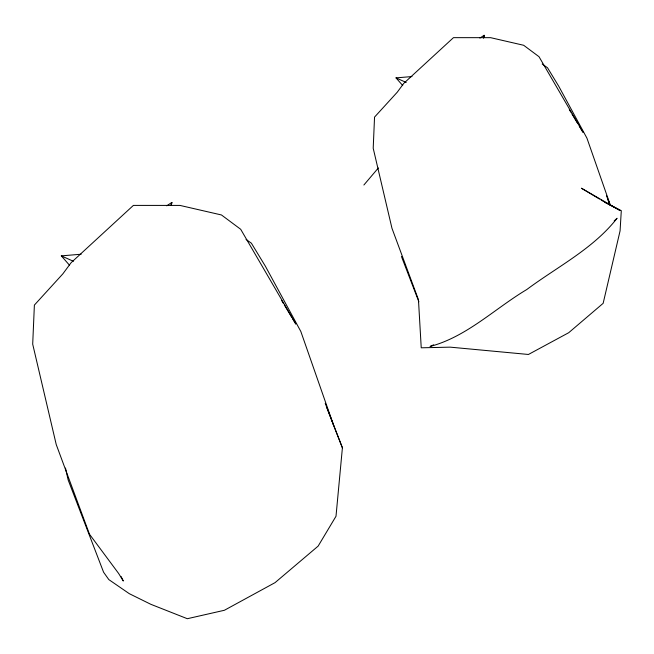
<?xml version="1.0" encoding="UTF-8"?>
<svg xmlns="http://www.w3.org/2000/svg" width="654" height="654" viewBox="0 0 654 654"><rect width="100%" height="100%" fill="white"/><g stroke="black" fill="none" stroke-linecap="round" stroke-linejoin="round"><path stroke-width="0.98" d="M325.226 403.322L342.402 447.81L336.001 516.259L318.146 546.106L275.048 582.64L224.404 610.272L187.322 618.709L150.812 604.296L129.296 593.677L108.826 579.599L103.585 572.225L68.147 479.946L65.49 468.051M171.258 205.397L171.838 202.438L166.737 205.814M483.535 38.234L484.107 35.291L479.897 38.079M171.095 205.405L171.838 202.438L170.988 205.356M483.625 37.237L484.107 35.291L483.551 37.221M363.886 185.008L378.364 167.947M614.18 220.913L617.074 218.264C593.162 248.839 557.355 266.742 526.772 289.534C494.857 308.557 466.76 336.761 430.038 346.481L433.676 344.813M402.717 85.535L396.013 77.883L411.995 76.559M69.389 265.091L61.312 255.869L81.161 254.226M396.013 77.883L406.208 82.445M61.312 255.869L73.403 261.281M599.481 199.045L581.422 188.213L620.213 210.58L604.639 202.143L621.3 210.653L620.074 230.878L603.151 303.325L568.718 332.706L528.432 354.468L450.205 347.151L421.233 347.805L418.462 299.753L391.967 228.287L373.205 148.254L374.546 117.099L397.223 92.239L403.829 83.311L453.467 37.654L490.606 37.67L523.658 45.273L539.002 56.694L582.976 132.255L579.289 126.157M601.198 200.075L603.781 201.62M542.199 64.018L547.521 67.779L558.688 86.14L586.94 138.166L610.133 204.563M246.043 239.421L251.381 243.198L265.393 266.235L300.84 331.504L333.728 425.664L342.402 447.81M569.299 109.619L570.877 112.235M571.931 113.976L577.711 123.549M281.653 300.554L283.231 303.17M284.286 304.911L291.651 317.108M292.706 318.858L295.861 324.082L240.697 229.292L221.453 214.962L179.981 205.421L133.391 205.405L71.123 262.687L62.833 273.879L34.384 305.075L32.7 344.151L56.236 444.556L89.484 534.22L118.619 573.46L123.32 581.014L121.072 576.526M606.454 195.611L610.133 205.143M607.713 199.053L609.888 204.718M401.458 256.491L418.846 301.756M326.493 406.829L333.728 425.664"/></g></svg>
